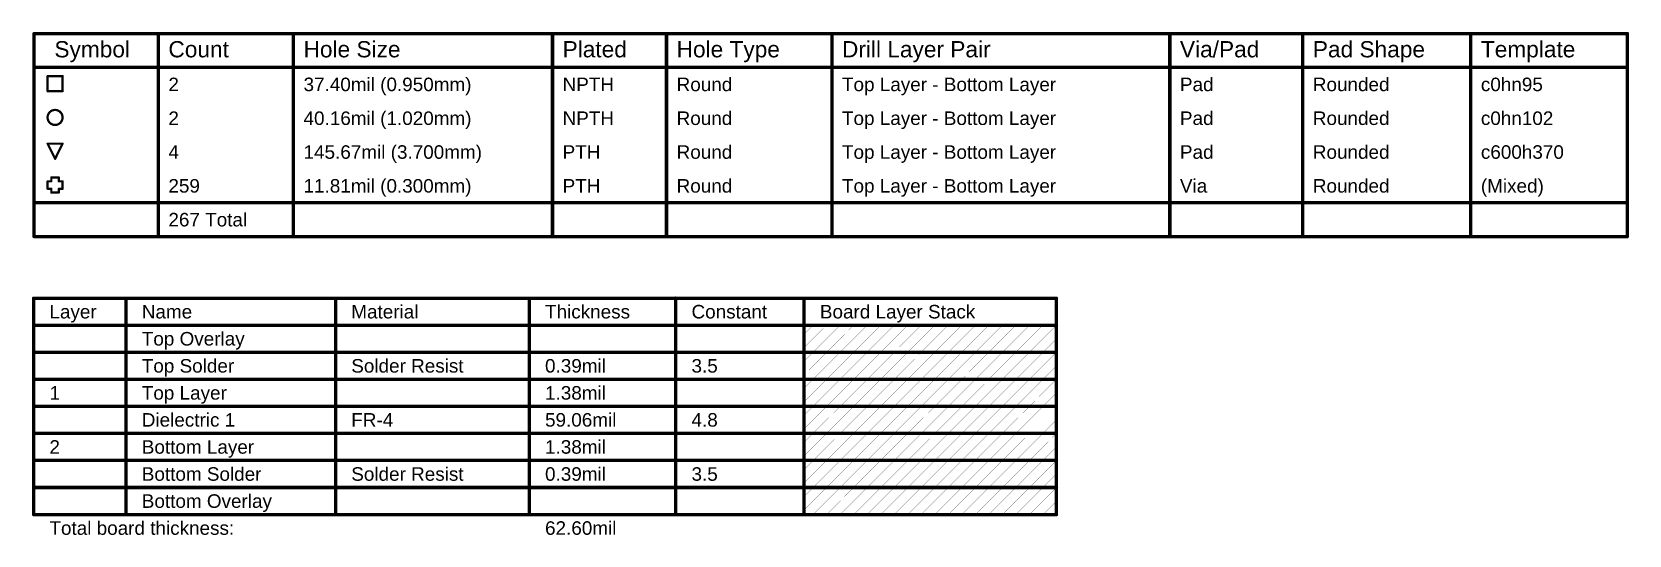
# Model space of a CAD drawing. Header units: inches. Extents: x -25 to 271, y -41 to 15.
# Drawn here: x 90.7 to 270.7, y -41.3 to 15.4 of the extents above; entities that cross this region are included whole.
import ezdxf

# ---------------------------------------------------------------- set-up
doc = ezdxf.new("R2010")
doc.units = ezdxf.units.IN
doc.layers.add('Drill Drawing', color=1, linetype='Continuous')
doc.layers.add('Fabrication', color=76, linetype='Continuous')
doc.styles.add('Arial', font='', dxfattribs={"height": 0.2})
doc.styles.get('Arial').set_extended_font_data('Arial')

msp = doc.modelspace()

# ---------------------------------------------------------------- linework, layer by layer
at = {"layer": 'Drill Drawing'}
for points, const_width in [([(90.97, 15.2), (270.55, 15.2)], 0.381), ([(90.97, -7.66), (90.97, 15.2)], 0.381), ([(104.96, -7.66), (104.96, 15.2)], 0.381), ([(120.2, -7.66), (120.2, 15.2)], 0.381), ([(149.4, -7.66), (149.4, 15.2)], 0.381), ([(162.25, -7.66), (162.25, 15.2)], 0.381), ([(180.89, -7.66), (180.89, 15.2)], 0.381), ([(218.98, -7.66), (218.98, 15.2)], 0.381), ([(233.96, -7.66), (233.96, 15.2)], 0.381), ([(252.9, -7.66), (252.9, 15.2)], 0.381), ([(270.55, -7.66), (270.55, 15.2)], 0.381), ([(90.97, 11.39), (270.55, 11.39)], 0.381), ([(92.49, 10.42), (94.18, 10.42)], 0.254), ([(92.49, 8.72), (92.49, 10.42)], 0.254), ([(94.18, 8.72), (94.18, 10.42)], 0.254), ([(92.49, 8.72), (94.18, 8.72)], 0.254), ([(92.49, 2.8), (94.18, 2.8)], 0.254), ([(92.49, 2.8), (93.34, 1.1)], 0.254), ([(93.34, 1.1), (94.18, 2.8)], 0.254), ([(92.49, -2.28), (92.49, -1.44)], 0.254), ([(92.49, -1.44), (92.91, -1.44)], 0.254), ([(92.91, -1.44), (92.91, -1.01)], 0.254), ([(92.91, -1.01), (93.76, -1.01)], 0.254), ([(93.76, -1.44), (93.76, -1.01)], 0.254), ([(93.76, -1.44), (94.18, -1.44)], 0.254), ([(94.18, -2.28), (94.18, -1.44)], 0.254), ([(92.49, -2.28), (92.91, -2.28)], 0.254), ([(92.91, -2.71), (92.91, -2.28)], 0.254), ([(92.91, -2.71), (93.76, -2.71)], 0.254), ([(93.76, -2.28), (94.18, -2.28)], 0.254), ([(93.76, -2.71), (93.76, -2.28)], 0.254), ([(90.97, -3.85), (270.55, -3.85)], 0.381), ([(90.97, -7.66), (270.55, -7.66)], 0.381)]:
    msp.add_lwpolyline(points, dxfattribs=dict(at, const_width=const_width))
for points, const_width in [([(90.87, 15.2, 1), (91.07, 15.2, 1)], 0.191), ([(90.87, 15.2, 1), (91.07, 15.2, 1)], 0.191), ([(104.87, 15.2, 1), (105.06, 15.2, 1)], 0.191), ([(120.1, 15.2, 1), (120.29, 15.2, 1)], 0.191), ([(149.3, 15.2, 1), (149.5, 15.2, 1)], 0.191), ([(162.15, 15.2, 1), (162.34, 15.2, 1)], 0.191), ([(180.79, 15.2, 1), (180.98, 15.2, 1)], 0.191), ([(218.88, 15.2, 1), (219.07, 15.2, 1)], 0.191), ([(233.86, 15.2, 1), (234.05, 15.2, 1)], 0.191), ([(252.81, 15.2, 1), (253, 15.2, 1)], 0.191), ([(270.46, 15.2, 1), (270.65, 15.2, 1)], 0.191), ([(270.46, 15.2, 1), (270.65, 15.2, 1)], 0.191), ([(90.87, 11.39, 1), (91.07, 11.39, 1)], 0.191), ([(270.46, 11.39, 1), (270.65, 11.39, 1)], 0.191), ([(92.43, 10.42, 1), (92.55, 10.42, 1)], 0.127), ([(92.43, 10.42, 1), (92.55, 10.42, 1)], 0.127), ([(94.12, 10.42, 1), (94.25, 10.42, 1)], 0.127), ([(94.12, 10.42, 1), (94.25, 10.42, 1)], 0.127), ([(92.43, 8.72, 1), (92.55, 8.72, 1)], 0.127), ([(92.43, 8.72, 1), (92.55, 8.72, 1)], 0.127), ([(94.12, 8.72, 1), (94.25, 8.72, 1)], 0.127), ([(94.12, 8.72, 1), (94.25, 8.72, 1)], 0.127), ([(94.18, 5.76, 1), (92.49, 5.76, 1)], 0.254), ([(92.43, 5.76, 1), (92.55, 5.76, 1)], 0.127), ([(94.12, 5.76, 1), (94.25, 5.76, 1)], 0.127), ([(92.43, 2.8, 1), (92.55, 2.8, 1)], 0.127), ([(92.43, 2.8, 1), (92.55, 2.8, 1)], 0.127), ([(94.12, 2.8, 1), (94.25, 2.8, 1)], 0.127), ([(94.12, 2.8, 1), (94.25, 2.8, 1)], 0.127), ([(93.27, 1.1, 1), (93.4, 1.1, 1)], 0.127), ([(93.27, 1.1, 1), (93.4, 1.1, 1)], 0.127), ([(92.43, -1.44, 1), (92.55, -1.44, 1)], 0.127), ([(92.43, -1.44, 1), (92.55, -1.44, 1)], 0.127), ([(92.85, -1.01, 1), (92.98, -1.01, 1)], 0.127), ([(92.85, -1.01, 1), (92.98, -1.01, 1)], 0.127), ([(92.85, -1.44, 1), (92.98, -1.44, 1)], 0.127), ([(92.85, -1.44, 1), (92.98, -1.44, 1)], 0.127), ([(93.7, -1.01, 1), (93.82, -1.01, 1)], 0.127), ([(93.7, -1.01, 1), (93.82, -1.01, 1)], 0.127), ([(93.7, -1.44, 1), (93.82, -1.44, 1)], 0.127), ([(93.7, -1.44, 1), (93.82, -1.44, 1)], 0.127), ([(94.12, -1.44, 1), (94.25, -1.44, 1)], 0.127), ([(94.12, -1.44, 1), (94.25, -1.44, 1)], 0.127), ([(92.43, -2.28, 1), (92.55, -2.28, 1)], 0.127), ([(92.43, -2.28, 1), (92.55, -2.28, 1)], 0.127), ([(92.85, -2.28, 1), (92.98, -2.28, 1)], 0.127), ([(92.85, -2.28, 1), (92.98, -2.28, 1)], 0.127), ([(92.85, -2.71, 1), (92.98, -2.71, 1)], 0.127), ([(92.85, -2.71, 1), (92.98, -2.71, 1)], 0.127), ([(93.7, -2.28, 1), (93.82, -2.28, 1)], 0.127), ([(93.7, -2.28, 1), (93.82, -2.28, 1)], 0.127), ([(93.7, -2.71, 1), (93.82, -2.71, 1)], 0.127), ([(93.7, -2.71, 1), (93.82, -2.71, 1)], 0.127), ([(94.12, -2.28, 1), (94.25, -2.28, 1)], 0.127), ([(94.12, -2.28, 1), (94.25, -2.28, 1)], 0.127), ([(90.87, -3.85, 1), (91.07, -3.85, 1)], 0.191), ([(270.46, -3.85, 1), (270.65, -3.85, 1)], 0.191), ([(90.87, -7.66, 1), (91.07, -7.66, 1)], 0.191), ([(90.87, -7.66, 1), (91.07, -7.66, 1)], 0.191), ([(104.87, -7.66, 1), (105.06, -7.66, 1)], 0.191), ([(120.1, -7.66, 1), (120.29, -7.66, 1)], 0.191), ([(149.3, -7.66, 1), (149.5, -7.66, 1)], 0.191), ([(162.15, -7.66, 1), (162.34, -7.66, 1)], 0.191), ([(180.79, -7.66, 1), (180.98, -7.66, 1)], 0.191), ([(218.88, -7.66, 1), (219.07, -7.66, 1)], 0.191), ([(233.86, -7.66, 1), (234.05, -7.66, 1)], 0.191), ([(252.81, -7.66, 1), (253, -7.66, 1)], 0.191), ([(270.46, -7.66, 1), (270.65, -7.66, 1)], 0.191), ([(270.46, -7.66, 1), (270.65, -7.66, 1)], 0.191)]:
    msp.add_lwpolyline(points, format="xyb", close=True, dxfattribs=dict(at, const_width=const_width))
at = {"layer": 'Fabrication'}
for points, const_width in [([(90.92, -14.61), (206.2, -14.61)], 0.381), ([(90.92, -38.99), (90.92, -14.61)], 0.381), ([(101.33, -38.99), (101.33, -14.61)], 0.381), ([(124.95, -38.99), (124.95, -14.61)], 0.381), ([(146.78, -38.99), (146.78, -14.61)], 0.381), ([(163.29, -38.99), (163.29, -14.61)], 0.381), ([(177.76, -38.99), (177.76, -14.61)], 0.381), ([(206.2, -38.99), (206.2, -14.61)], 0.381), ([(90.92, -17.65), (206.2, -17.65)], 0.381), ([(177.76, -20.18), (180.3, -17.65)], 0.0254), ([(177.76, -18.66), (178.77, -17.65)], 0.0254), ([(178.77, -20.7), (181.82, -17.65)], 0.0254), ([(180.3, -20.7), (183.34, -17.65)], 0.0254), ([(181.82, -20.7), (184.87, -17.65)], 0.0254), ([(183.34, -20.7), (186.39, -17.65)], 0.0254), ([(184.87, -20.7), (187.92, -17.65)], 0.0254), ([(186.39, -20.7), (189.44, -17.65)], 0.0254), ([(187.92, -20.7), (190.96, -17.65)], 0.0254), ([(189.44, -20.7), (192.49, -17.65)], 0.0254), ([(190.96, -20.7), (194.01, -17.65)], 0.0254), ([(192.49, -20.7), (195.54, -17.65)], 0.0254), ([(194.01, -20.7), (197.06, -17.65)], 0.0254), ([(195.54, -20.7), (198.58, -17.65)], 0.0254), ([(197.06, -20.7), (200.11, -17.65)], 0.0254), ([(198.58, -20.7), (201.63, -17.65)], 0.0254), ([(200.11, -20.7), (203.16, -17.65)], 0.0254), ([(201.63, -20.7), (204.68, -17.65)], 0.0254), ([(203.16, -20.7), (206.2, -17.65)], 0.0254), ([(204.68, -20.7), (206.2, -19.18)], 0.0254), ([(90.92, -20.7), (101.33, -20.7)], 0.381), ([(101.33, -20.7), (124.95, -20.7)], 0.381), ([(124.95, -20.7), (146.78, -20.7)], 0.381), ([(146.78, -20.7), (163.29, -20.7)], 0.381), ([(163.29, -20.7), (177.76, -20.7)], 0.381), ([(177.76, -20.7), (206.2, -20.7)], 0.381), ([(177.76, -23.23), (180.3, -20.7)], 0.0254), ([(177.76, -21.71), (178.77, -20.7)], 0.0254), ([(178.77, -23.75), (181.82, -20.7)], 0.0254), ([(180.3, -23.75), (183.34, -20.7)], 0.0254), ([(181.82, -23.75), (184.87, -20.7)], 0.0254), ([(183.34, -23.75), (186.39, -20.7)], 0.0254), ([(184.87, -23.75), (187.92, -20.7)], 0.0254), ([(186.39, -23.75), (189.44, -20.7)], 0.0254), ([(187.92, -23.75), (190.96, -20.7)], 0.0254), ([(189.44, -23.75), (192.49, -20.7)], 0.0254), ([(190.96, -23.75), (194.01, -20.7)], 0.0254), ([(192.49, -23.75), (195.54, -20.7)], 0.0254), ([(194.01, -23.75), (197.06, -20.7)], 0.0254), ([(195.54, -23.75), (198.58, -20.7)], 0.0254), ([(197.06, -23.75), (200.11, -20.7)], 0.0254), ([(198.58, -23.75), (201.63, -20.7)], 0.0254), ([(200.11, -23.75), (203.16, -20.7)], 0.0254), ([(201.63, -23.75), (204.68, -20.7)], 0.0254), ([(203.16, -23.75), (206.2, -20.7)], 0.0254), ([(204.68, -23.75), (206.2, -22.23)], 0.0254), ([(90.92, -23.75), (101.33, -23.75)], 0.381), ([(101.33, -23.75), (124.95, -23.75)], 0.381), ([(124.95, -23.75), (146.78, -23.75)], 0.381), ([(146.78, -23.75), (163.29, -23.75)], 0.381), ([(163.29, -23.75), (177.76, -23.75)], 0.381), ([(177.76, -23.75), (206.2, -23.75)], 0.381), ([(177.76, -26.28), (180.3, -23.75)], 0.0254), ([(177.76, -24.76), (178.77, -23.75)], 0.0254), ([(178.77, -26.8), (181.82, -23.75)], 0.0254), ([(180.3, -26.8), (183.34, -23.75)], 0.0254), ([(181.82, -26.8), (184.87, -23.75)], 0.0254), ([(183.34, -26.8), (186.39, -23.75)], 0.0254), ([(184.87, -26.8), (187.92, -23.75)], 0.0254), ([(186.39, -26.8), (189.44, -23.75)], 0.0254), ([(187.92, -26.8), (190.96, -23.75)], 0.0254), ([(189.44, -26.8), (192.49, -23.75)], 0.0254), ([(190.96, -26.8), (194.01, -23.75)], 0.0254), ([(192.49, -26.8), (195.54, -23.75)], 0.0254), ([(194.01, -26.8), (197.06, -23.75)], 0.0254), ([(195.54, -26.8), (198.58, -23.75)], 0.0254), ([(197.06, -26.8), (200.11, -23.75)], 0.0254), ([(198.58, -26.8), (201.63, -23.75)], 0.0254), ([(200.11, -26.8), (203.16, -23.75)], 0.0254), ([(201.63, -26.8), (204.68, -23.75)], 0.0254), ([(203.16, -26.8), (206.2, -23.75)], 0.0254), ([(90.92, -26.8), (101.33, -26.8)], 0.381), ([(101.33, -26.8), (124.95, -26.8)], 0.381), ([(124.95, -26.8), (146.78, -26.8)], 0.381), ([(146.78, -26.8), (163.29, -26.8)], 0.381), ([(163.29, -26.8), (177.76, -26.8)], 0.381), ([(177.76, -26.8), (206.2, -26.8)], 0.381), ([(177.76, -29.33), (180.3, -26.8)], 0.0254), ([(177.76, -27.8), (178.77, -26.8)], 0.0254), ([(178.77, -29.84), (181.82, -26.8)], 0.0254), ([(180.3, -29.84), (183.34, -26.8)], 0.0254), ([(181.82, -29.84), (184.87, -26.8)], 0.0254), ([(183.34, -29.84), (186.39, -26.8)], 0.0254), ([(184.87, -29.84), (187.92, -26.8)], 0.0254), ([(186.39, -29.84), (189.44, -26.8)], 0.0254), ([(187.92, -29.84), (190.96, -26.8)], 0.0254), ([(189.44, -29.84), (192.49, -26.8)], 0.0254), ([(190.96, -29.84), (194.01, -26.8)], 0.0254), ([(192.49, -29.84), (195.54, -26.8)], 0.0254), ([(194.01, -29.84), (197.06, -26.8)], 0.0254), ([(195.54, -29.84), (198.58, -26.8)], 0.0254), ([(197.06, -29.84), (200.11, -26.8)], 0.0254), ([(198.58, -29.84), (201.63, -26.8)], 0.0254), ([(200.11, -29.84), (203.16, -26.8)], 0.0254), ([(201.63, -29.84), (204.68, -26.8)], 0.0254), ([(203.16, -29.84), (206.2, -26.8)], 0.0254), ([(204.68, -26.8), (206.2, -25.27)], 0.0254), ([(204.68, -29.84), (206.2, -28.32)], 0.0254), ([(90.92, -29.84), (101.33, -29.84)], 0.381), ([(101.33, -29.84), (124.95, -29.84)], 0.381), ([(124.95, -29.84), (146.78, -29.84)], 0.381), ([(146.78, -29.84), (163.29, -29.84)], 0.381), ([(163.29, -29.84), (177.76, -29.84)], 0.381), ([(177.76, -29.84), (206.2, -29.84)], 0.381), ([(177.76, -32.38), (180.3, -29.84)], 0.0254), ([(177.76, -30.85), (178.77, -29.84)], 0.0254), ([(178.77, -32.89), (181.82, -29.84)], 0.0254), ([(180.3, -32.89), (183.34, -29.84)], 0.0254), ([(181.82, -32.89), (184.87, -29.84)], 0.0254), ([(183.34, -32.89), (186.39, -29.84)], 0.0254), ([(184.87, -32.89), (187.92, -29.84)], 0.0254), ([(186.39, -32.89), (189.44, -29.84)], 0.0254), ([(187.92, -32.89), (190.96, -29.84)], 0.0254), ([(189.44, -32.89), (192.49, -29.84)], 0.0254), ([(190.96, -32.89), (194.01, -29.84)], 0.0254), ([(192.49, -32.89), (195.54, -29.84)], 0.0254), ([(194.01, -32.89), (197.06, -29.84)], 0.0254), ([(195.54, -32.89), (198.58, -29.84)], 0.0254), ([(197.06, -32.89), (200.11, -29.84)], 0.0254), ([(198.58, -32.89), (201.63, -29.84)], 0.0254), ([(200.11, -32.89), (203.16, -29.84)], 0.0254), ([(201.63, -32.89), (204.68, -29.84)], 0.0254), ([(203.16, -32.89), (206.2, -29.84)], 0.0254), ([(204.68, -32.89), (206.2, -31.37)], 0.0254), ([(90.92, -32.89), (101.33, -32.89)], 0.381), ([(101.33, -32.89), (124.95, -32.89)], 0.381), ([(124.95, -32.89), (146.78, -32.89)], 0.381), ([(146.78, -32.89), (163.29, -32.89)], 0.381), ([(163.29, -32.89), (177.76, -32.89)], 0.381), ([(177.76, -32.89), (206.2, -32.89)], 0.381), ([(177.76, -35.42), (180.3, -32.89)], 0.0254), ([(177.76, -33.9), (178.77, -32.89)], 0.0254), ([(178.77, -35.94), (181.82, -32.89)], 0.0254), ([(180.3, -35.94), (183.34, -32.89)], 0.0254), ([(181.82, -35.94), (184.87, -32.89)], 0.0254), ([(183.34, -35.94), (186.39, -32.89)], 0.0254), ([(184.87, -35.94), (187.92, -32.89)], 0.0254), ([(186.39, -35.94), (189.44, -32.89)], 0.0254), ([(187.92, -35.94), (190.96, -32.89)], 0.0254), ([(189.44, -35.94), (192.49, -32.89)], 0.0254), ([(190.96, -35.94), (194.01, -32.89)], 0.0254), ([(192.49, -35.94), (195.54, -32.89)], 0.0254), ([(194.01, -35.94), (197.06, -32.89)], 0.0254), ([(195.54, -35.94), (198.58, -32.89)], 0.0254), ([(197.06, -35.94), (200.11, -32.89)], 0.0254), ([(198.58, -35.94), (201.63, -32.89)], 0.0254), ([(200.11, -35.94), (203.16, -32.89)], 0.0254), ([(201.63, -35.94), (204.68, -32.89)], 0.0254), ([(203.16, -35.94), (206.2, -32.89)], 0.0254), ([(90.92, -35.94), (101.33, -35.94)], 0.381), ([(101.33, -35.94), (124.95, -35.94)], 0.381), ([(124.95, -35.94), (146.78, -35.94)], 0.381), ([(146.78, -35.94), (163.29, -35.94)], 0.381), ([(163.29, -35.94), (177.76, -35.94)], 0.381), ([(177.76, -35.94), (206.2, -35.94)], 0.381), ([(177.76, -38.47), (180.3, -35.94)], 0.0254), ([(177.76, -36.95), (178.77, -35.94)], 0.0254), ([(178.77, -38.99), (181.82, -35.94)], 0.0254), ([(180.3, -38.99), (183.34, -35.94)], 0.0254), ([(181.82, -38.99), (184.87, -35.94)], 0.0254), ([(183.34, -38.99), (186.39, -35.94)], 0.0254), ([(184.87, -38.99), (187.92, -35.94)], 0.0254), ([(186.39, -38.99), (189.44, -35.94)], 0.0254), ([(187.92, -38.99), (190.96, -35.94)], 0.0254), ([(189.44, -38.99), (192.49, -35.94)], 0.0254), ([(190.96, -38.99), (194.01, -35.94)], 0.0254), ([(192.49, -38.99), (195.54, -35.94)], 0.0254), ([(194.01, -38.99), (197.06, -35.94)], 0.0254), ([(195.54, -38.99), (198.58, -35.94)], 0.0254), ([(197.06, -38.99), (200.11, -35.94)], 0.0254), ([(198.58, -38.99), (201.63, -35.94)], 0.0254), ([(200.11, -38.99), (203.16, -35.94)], 0.0254), ([(201.63, -38.99), (204.68, -35.94)], 0.0254), ([(203.16, -38.99), (206.2, -35.94)], 0.0254), ([(204.68, -35.94), (206.2, -34.42)], 0.0254), ([(204.68, -38.99), (206.2, -37.47)], 0.0254), ([(90.92, -38.99), (101.33, -38.99)], 0.381), ([(101.33, -38.99), (124.95, -38.99)], 0.381), ([(124.95, -38.99), (146.78, -38.99)], 0.381), ([(146.78, -38.99), (163.29, -38.99)], 0.381), ([(163.29, -38.99), (177.76, -38.99)], 0.381), ([(177.76, -38.99), (206.2, -38.99)], 0.381)]:
    msp.add_lwpolyline(points, dxfattribs=dict(at, const_width=const_width))
for points, const_width in [([(90.82, -14.61, 1), (91.01, -14.61, 1)], 0.191), ([(90.82, -14.61, 1), (91.01, -14.61, 1)], 0.191), ([(101.24, -14.61, 1), (101.43, -14.61, 1)], 0.191), ([(124.85, -14.61, 1), (125.04, -14.61, 1)], 0.191), ([(146.69, -14.61, 1), (146.88, -14.61, 1)], 0.191), ([(163.19, -14.61, 1), (163.39, -14.61, 1)], 0.191), ([(177.67, -14.61, 1), (177.86, -14.61, 1)], 0.191), ([(206.11, -14.61, 1), (206.3, -14.61, 1)], 0.191), ([(206.11, -14.61, 1), (206.3, -14.61, 1)], 0.191), ([(90.82, -17.65, 1), (91.01, -17.65, 1)], 0.191), ([(178.77, -17.65, 1), (178.78, -17.65, 1)], 0.0127), ([(180.29, -17.65, 1), (180.3, -17.65, 1)], 0.0127), ([(181.81, -17.65, 1), (181.83, -17.65, 1)], 0.0127), ([(183.34, -17.65, 1), (183.35, -17.65, 1)], 0.0127), ([(184.86, -17.65, 1), (184.87, -17.65, 1)], 0.0127), ([(186.39, -17.65, 1), (186.4, -17.65, 1)], 0.0127), ([(187.91, -17.65, 1), (187.92, -17.65, 1)], 0.0127), ([(189.43, -17.65, 1), (189.45, -17.65, 1)], 0.0127), ([(190.96, -17.65, 1), (190.97, -17.65, 1)], 0.0127), ([(192.48, -17.65, 1), (192.49, -17.65, 1)], 0.0127), ([(194.01, -17.65, 1), (194.02, -17.65, 1)], 0.0127), ([(195.53, -17.65, 1), (195.54, -17.65, 1)], 0.0127), ([(197.05, -17.65, 1), (197.07, -17.65, 1)], 0.0127), ([(198.58, -17.65, 1), (198.59, -17.65, 1)], 0.0127), ([(200.1, -17.65, 1), (200.11, -17.65, 1)], 0.0127), ([(201.63, -17.65, 1), (201.64, -17.65, 1)], 0.0127), ([(203.15, -17.65, 1), (203.16, -17.65, 1)], 0.0127), ([(204.67, -17.65, 1), (204.69, -17.65, 1)], 0.0127), ([(206.11, -17.65, 1), (206.3, -17.65, 1)], 0.191), ([(206.2, -17.65, 1), (206.21, -17.65, 1)], 0.0127), ([(177.76, -18.66, 1), (177.77, -18.66, 1)], 0.0127), ([(206.2, -19.18, 1), (206.21, -19.18, 1)], 0.0127), ([(90.82, -20.7, 1), (91.01, -20.7, 1)], 0.191), ([(101.24, -20.7, 1), (101.43, -20.7, 1)], 0.191), ([(101.24, -20.7, 1), (101.43, -20.7, 1)], 0.191), ([(124.85, -20.7, 1), (125.04, -20.7, 1)], 0.191), ([(124.85, -20.7, 1), (125.04, -20.7, 1)], 0.191), ([(146.69, -20.7, 1), (146.88, -20.7, 1)], 0.191), ([(146.69, -20.7, 1), (146.88, -20.7, 1)], 0.191), ([(163.19, -20.7, 1), (163.39, -20.7, 1)], 0.191), ([(163.19, -20.7, 1), (163.39, -20.7, 1)], 0.191), ([(177.67, -20.7, 1), (177.86, -20.7, 1)], 0.191), ([(177.67, -20.7, 1), (177.86, -20.7, 1)], 0.191), ([(177.76, -20.18, 1), (177.77, -20.18, 1)], 0.0127), ([(178.77, -20.7, 1), (178.78, -20.7, 1)], 0.0127), ([(178.77, -20.7, 1), (178.78, -20.7, 1)], 0.0127), ([(180.29, -20.7, 1), (180.3, -20.7, 1)], 0.0127), ([(180.29, -20.7, 1), (180.3, -20.7, 1)], 0.0127), ([(181.81, -20.7, 1), (181.83, -20.7, 1)], 0.0127), ([(181.81, -20.7, 1), (181.83, -20.7, 1)], 0.0127), ([(183.34, -20.7, 1), (183.35, -20.7, 1)], 0.0127), ([(183.34, -20.7, 1), (183.35, -20.7, 1)], 0.0127), ([(184.86, -20.7, 1), (184.87, -20.7, 1)], 0.0127), ([(184.86, -20.7, 1), (184.87, -20.7, 1)], 0.0127), ([(186.39, -20.7, 1), (186.4, -20.7, 1)], 0.0127), ([(186.39, -20.7, 1), (186.4, -20.7, 1)], 0.0127), ([(187.91, -20.7, 1), (187.92, -20.7, 1)], 0.0127), ([(187.91, -20.7, 1), (187.92, -20.7, 1)], 0.0127), ([(189.43, -20.7, 1), (189.45, -20.7, 1)], 0.0127), ([(189.43, -20.7, 1), (189.45, -20.7, 1)], 0.0127), ([(190.96, -20.7, 1), (190.97, -20.7, 1)], 0.0127), ([(190.96, -20.7, 1), (190.97, -20.7, 1)], 0.0127), ([(192.48, -20.7, 1), (192.49, -20.7, 1)], 0.0127), ([(192.48, -20.7, 1), (192.49, -20.7, 1)], 0.0127), ([(194.01, -20.7, 1), (194.02, -20.7, 1)], 0.0127), ([(194.01, -20.7, 1), (194.02, -20.7, 1)], 0.0127), ([(195.53, -20.7, 1), (195.54, -20.7, 1)], 0.0127), ([(195.53, -20.7, 1), (195.54, -20.7, 1)], 0.0127), ([(197.05, -20.7, 1), (197.07, -20.7, 1)], 0.0127), ([(197.05, -20.7, 1), (197.07, -20.7, 1)], 0.0127), ([(198.58, -20.7, 1), (198.59, -20.7, 1)], 0.0127), ([(198.58, -20.7, 1), (198.59, -20.7, 1)], 0.0127), ([(200.1, -20.7, 1), (200.11, -20.7, 1)], 0.0127), ([(200.1, -20.7, 1), (200.11, -20.7, 1)], 0.0127), ([(201.63, -20.7, 1), (201.64, -20.7, 1)], 0.0127), ([(201.63, -20.7, 1), (201.64, -20.7, 1)], 0.0127), ([(203.15, -20.7, 1), (203.16, -20.7, 1)], 0.0127), ([(203.15, -20.7, 1), (203.16, -20.7, 1)], 0.0127), ([(204.67, -20.7, 1), (204.69, -20.7, 1)], 0.0127), ([(204.67, -20.7, 1), (204.69, -20.7, 1)], 0.0127), ([(206.11, -20.7, 1), (206.3, -20.7, 1)], 0.191), ([(206.2, -20.7, 1), (206.21, -20.7, 1)], 0.0127), ([(177.76, -21.71, 1), (177.77, -21.71, 1)], 0.0127), ([(177.76, -23.23, 1), (177.77, -23.23, 1)], 0.0127), ([(206.2, -22.23, 1), (206.21, -22.23, 1)], 0.0127), ([(90.82, -23.75, 1), (91.01, -23.75, 1)], 0.191), ([(101.24, -23.75, 1), (101.43, -23.75, 1)], 0.191), ([(101.24, -23.75, 1), (101.43, -23.75, 1)], 0.191), ([(124.85, -23.75, 1), (125.04, -23.75, 1)], 0.191), ([(124.85, -23.75, 1), (125.04, -23.75, 1)], 0.191), ([(146.69, -23.75, 1), (146.88, -23.75, 1)], 0.191), ([(146.69, -23.75, 1), (146.88, -23.75, 1)], 0.191), ([(163.19, -23.75, 1), (163.39, -23.75, 1)], 0.191), ([(163.19, -23.75, 1), (163.39, -23.75, 1)], 0.191), ([(177.67, -23.75, 1), (177.86, -23.75, 1)], 0.191), ([(177.67, -23.75, 1), (177.86, -23.75, 1)], 0.191), ([(177.76, -24.76, 1), (177.77, -24.76, 1)], 0.0127), ([(178.77, -23.75, 1), (178.78, -23.75, 1)], 0.0127), ([(178.77, -23.75, 1), (178.78, -23.75, 1)], 0.0127), ([(180.29, -23.75, 1), (180.3, -23.75, 1)], 0.0127), ([(180.29, -23.75, 1), (180.3, -23.75, 1)], 0.0127), ([(181.81, -23.75, 1), (181.83, -23.75, 1)], 0.0127), ([(181.81, -23.75, 1), (181.83, -23.75, 1)], 0.0127), ([(183.34, -23.75, 1), (183.35, -23.75, 1)], 0.0127), ([(183.34, -23.75, 1), (183.35, -23.75, 1)], 0.0127), ([(184.86, -23.75, 1), (184.87, -23.75, 1)], 0.0127), ([(184.86, -23.75, 1), (184.87, -23.75, 1)], 0.0127), ([(186.39, -23.75, 1), (186.4, -23.75, 1)], 0.0127), ([(186.39, -23.75, 1), (186.4, -23.75, 1)], 0.0127), ([(187.91, -23.75, 1), (187.92, -23.75, 1)], 0.0127), ([(187.91, -23.75, 1), (187.92, -23.75, 1)], 0.0127), ([(189.43, -23.75, 1), (189.45, -23.75, 1)], 0.0127), ([(189.43, -23.75, 1), (189.45, -23.75, 1)], 0.0127), ([(190.96, -23.75, 1), (190.97, -23.75, 1)], 0.0127), ([(190.96, -23.75, 1), (190.97, -23.75, 1)], 0.0127), ([(192.48, -23.75, 1), (192.49, -23.75, 1)], 0.0127), ([(192.48, -23.75, 1), (192.49, -23.75, 1)], 0.0127), ([(194.01, -23.75, 1), (194.02, -23.75, 1)], 0.0127), ([(194.01, -23.75, 1), (194.02, -23.75, 1)], 0.0127), ([(195.53, -23.75, 1), (195.54, -23.75, 1)], 0.0127), ([(195.53, -23.75, 1), (195.54, -23.75, 1)], 0.0127), ([(197.05, -23.75, 1), (197.07, -23.75, 1)], 0.0127), ([(197.05, -23.75, 1), (197.07, -23.75, 1)], 0.0127), ([(198.58, -23.75, 1), (198.59, -23.75, 1)], 0.0127), ([(198.58, -23.75, 1), (198.59, -23.75, 1)], 0.0127), ([(200.1, -23.75, 1), (200.11, -23.75, 1)], 0.0127), ([(200.1, -23.75, 1), (200.11, -23.75, 1)], 0.0127), ([(201.63, -23.75, 1), (201.64, -23.75, 1)], 0.0127), ([(201.63, -23.75, 1), (201.64, -23.75, 1)], 0.0127), ([(203.15, -23.75, 1), (203.16, -23.75, 1)], 0.0127), ([(203.15, -23.75, 1), (203.16, -23.75, 1)], 0.0127), ([(204.67, -23.75, 1), (204.69, -23.75, 1)], 0.0127), ([(204.67, -23.75, 1), (204.69, -23.75, 1)], 0.0127), ([(206.11, -23.75, 1), (206.3, -23.75, 1)], 0.191), ([(206.2, -23.75, 1), (206.21, -23.75, 1)], 0.0127), ([(90.82, -26.8, 1), (91.01, -26.8, 1)], 0.191), ([(101.24, -26.8, 1), (101.43, -26.8, 1)], 0.191), ([(101.24, -26.8, 1), (101.43, -26.8, 1)], 0.191), ([(124.85, -26.8, 1), (125.04, -26.8, 1)], 0.191), ([(124.85, -26.8, 1), (125.04, -26.8, 1)], 0.191), ([(146.69, -26.8, 1), (146.88, -26.8, 1)], 0.191), ([(146.69, -26.8, 1), (146.88, -26.8, 1)], 0.191), ([(163.19, -26.8, 1), (163.39, -26.8, 1)], 0.191), ([(163.19, -26.8, 1), (163.39, -26.8, 1)], 0.191), ([(177.67, -26.8, 1), (177.86, -26.8, 1)], 0.191), ([(177.67, -26.8, 1), (177.86, -26.8, 1)], 0.191), ([(177.76, -26.28, 1), (177.77, -26.28, 1)], 0.0127), ([(178.77, -26.8, 1), (178.78, -26.8, 1)], 0.0127), ([(178.77, -26.8, 1), (178.78, -26.8, 1)], 0.0127), ([(180.29, -26.8, 1), (180.3, -26.8, 1)], 0.0127), ([(180.29, -26.8, 1), (180.3, -26.8, 1)], 0.0127), ([(181.81, -26.8, 1), (181.83, -26.8, 1)], 0.0127), ([(181.81, -26.8, 1), (181.83, -26.8, 1)], 0.0127), ([(183.34, -26.8, 1), (183.35, -26.8, 1)], 0.0127), ([(183.34, -26.8, 1), (183.35, -26.8, 1)], 0.0127), ([(184.86, -26.8, 1), (184.87, -26.8, 1)], 0.0127), ([(184.86, -26.8, 1), (184.87, -26.8, 1)], 0.0127), ([(186.39, -26.8, 1), (186.4, -26.8, 1)], 0.0127), ([(186.39, -26.8, 1), (186.4, -26.8, 1)], 0.0127), ([(187.91, -26.8, 1), (187.92, -26.8, 1)], 0.0127), ([(187.91, -26.8, 1), (187.92, -26.8, 1)], 0.0127), ([(189.43, -26.8, 1), (189.45, -26.8, 1)], 0.0127), ([(189.43, -26.8, 1), (189.45, -26.8, 1)], 0.0127), ([(190.96, -26.8, 1), (190.97, -26.8, 1)], 0.0127), ([(190.96, -26.8, 1), (190.97, -26.8, 1)], 0.0127), ([(192.48, -26.8, 1), (192.49, -26.8, 1)], 0.0127), ([(192.48, -26.8, 1), (192.49, -26.8, 1)], 0.0127), ([(194.01, -26.8, 1), (194.02, -26.8, 1)], 0.0127), ([(194.01, -26.8, 1), (194.02, -26.8, 1)], 0.0127), ([(195.53, -26.8, 1), (195.54, -26.8, 1)], 0.0127), ([(195.53, -26.8, 1), (195.54, -26.8, 1)], 0.0127), ([(197.05, -26.8, 1), (197.07, -26.8, 1)], 0.0127), ([(197.05, -26.8, 1), (197.07, -26.8, 1)], 0.0127), ([(198.58, -26.8, 1), (198.59, -26.8, 1)], 0.0127), ([(198.58, -26.8, 1), (198.59, -26.8, 1)], 0.0127), ([(200.1, -26.8, 1), (200.11, -26.8, 1)], 0.0127), ([(200.1, -26.8, 1), (200.11, -26.8, 1)], 0.0127), ([(201.63, -26.8, 1), (201.64, -26.8, 1)], 0.0127), ([(201.63, -26.8, 1), (201.64, -26.8, 1)], 0.0127), ([(203.15, -26.8, 1), (203.16, -26.8, 1)], 0.0127), ([(203.15, -26.8, 1), (203.16, -26.8, 1)], 0.0127), ([(204.67, -26.8, 1), (204.69, -26.8, 1)], 0.0127), ([(204.67, -26.8, 1), (204.69, -26.8, 1)], 0.0127), ([(206.11, -26.8, 1), (206.3, -26.8, 1)], 0.191), ([(206.2, -25.27, 1), (206.21, -25.27, 1)], 0.0127), ([(206.2, -26.8, 1), (206.21, -26.8, 1)], 0.0127), ([(177.76, -27.8, 1), (177.77, -27.8, 1)], 0.0127), ([(206.2, -28.32, 1), (206.21, -28.32, 1)], 0.0127), ([(90.82, -29.84, 1), (91.01, -29.84, 1)], 0.191), ([(101.24, -29.84, 1), (101.43, -29.84, 1)], 0.191), ([(101.24, -29.84, 1), (101.43, -29.84, 1)], 0.191), ([(124.85, -29.84, 1), (125.04, -29.84, 1)], 0.191), ([(124.85, -29.84, 1), (125.04, -29.84, 1)], 0.191), ([(146.69, -29.84, 1), (146.88, -29.84, 1)], 0.191), ([(146.69, -29.84, 1), (146.88, -29.84, 1)], 0.191), ([(163.19, -29.84, 1), (163.39, -29.84, 1)], 0.191), ([(163.19, -29.84, 1), (163.39, -29.84, 1)], 0.191), ([(177.67, -29.84, 1), (177.86, -29.84, 1)], 0.191), ([(177.67, -29.84, 1), (177.86, -29.84, 1)], 0.191), ([(177.76, -29.33, 1), (177.77, -29.33, 1)], 0.0127), ([(178.77, -29.84, 1), (178.78, -29.84, 1)], 0.0127), ([(178.77, -29.84, 1), (178.78, -29.84, 1)], 0.0127), ([(180.29, -29.84, 1), (180.3, -29.84, 1)], 0.0127), ([(180.29, -29.84, 1), (180.3, -29.84, 1)], 0.0127), ([(181.81, -29.84, 1), (181.83, -29.84, 1)], 0.0127), ([(181.81, -29.84, 1), (181.83, -29.84, 1)], 0.0127), ([(183.34, -29.84, 1), (183.35, -29.84, 1)], 0.0127), ([(183.34, -29.84, 1), (183.35, -29.84, 1)], 0.0127), ([(184.86, -29.84, 1), (184.87, -29.84, 1)], 0.0127), ([(184.86, -29.84, 1), (184.87, -29.84, 1)], 0.0127), ([(186.39, -29.84, 1), (186.4, -29.84, 1)], 0.0127), ([(186.39, -29.84, 1), (186.4, -29.84, 1)], 0.0127), ([(187.91, -29.84, 1), (187.92, -29.84, 1)], 0.0127), ([(187.91, -29.84, 1), (187.92, -29.84, 1)], 0.0127), ([(189.43, -29.84, 1), (189.45, -29.84, 1)], 0.0127), ([(189.43, -29.84, 1), (189.45, -29.84, 1)], 0.0127), ([(190.96, -29.84, 1), (190.97, -29.84, 1)], 0.0127), ([(190.96, -29.84, 1), (190.97, -29.84, 1)], 0.0127), ([(192.48, -29.84, 1), (192.49, -29.84, 1)], 0.0127), ([(192.48, -29.84, 1), (192.49, -29.84, 1)], 0.0127), ([(194.01, -29.84, 1), (194.02, -29.84, 1)], 0.0127), ([(194.01, -29.84, 1), (194.02, -29.84, 1)], 0.0127), ([(195.53, -29.84, 1), (195.54, -29.84, 1)], 0.0127), ([(195.53, -29.84, 1), (195.54, -29.84, 1)], 0.0127), ([(197.05, -29.84, 1), (197.07, -29.84, 1)], 0.0127), ([(197.05, -29.84, 1), (197.07, -29.84, 1)], 0.0127), ([(198.58, -29.84, 1), (198.59, -29.84, 1)], 0.0127), ([(198.58, -29.84, 1), (198.59, -29.84, 1)], 0.0127), ([(200.1, -29.84, 1), (200.11, -29.84, 1)], 0.0127), ([(200.1, -29.84, 1), (200.11, -29.84, 1)], 0.0127), ([(201.63, -29.84, 1), (201.64, -29.84, 1)], 0.0127), ([(201.63, -29.84, 1), (201.64, -29.84, 1)], 0.0127), ([(203.15, -29.84, 1), (203.16, -29.84, 1)], 0.0127), ([(203.15, -29.84, 1), (203.16, -29.84, 1)], 0.0127), ([(204.67, -29.84, 1), (204.69, -29.84, 1)], 0.0127), ([(204.67, -29.84, 1), (204.69, -29.84, 1)], 0.0127), ([(206.11, -29.84, 1), (206.3, -29.84, 1)], 0.191), ([(206.2, -29.84, 1), (206.21, -29.84, 1)], 0.0127), ([(177.76, -30.85, 1), (177.77, -30.85, 1)], 0.0127), ([(177.76, -32.38, 1), (177.77, -32.38, 1)], 0.0127), ([(206.2, -31.37, 1), (206.21, -31.37, 1)], 0.0127), ([(90.82, -32.89, 1), (91.01, -32.89, 1)], 0.191), ([(101.24, -32.89, 1), (101.43, -32.89, 1)], 0.191), ([(101.24, -32.89, 1), (101.43, -32.89, 1)], 0.191), ([(124.85, -32.89, 1), (125.04, -32.89, 1)], 0.191), ([(124.85, -32.89, 1), (125.04, -32.89, 1)], 0.191), ([(146.69, -32.89, 1), (146.88, -32.89, 1)], 0.191), ([(146.69, -32.89, 1), (146.88, -32.89, 1)], 0.191), ([(163.19, -32.89, 1), (163.39, -32.89, 1)], 0.191), ([(163.19, -32.89, 1), (163.39, -32.89, 1)], 0.191), ([(177.67, -32.89, 1), (177.86, -32.89, 1)], 0.191), ([(177.67, -32.89, 1), (177.86, -32.89, 1)], 0.191), ([(177.76, -33.9, 1), (177.77, -33.9, 1)], 0.0127), ([(178.77, -32.89, 1), (178.78, -32.89, 1)], 0.0127), ([(178.77, -32.89, 1), (178.78, -32.89, 1)], 0.0127), ([(180.29, -32.89, 1), (180.3, -32.89, 1)], 0.0127), ([(180.29, -32.89, 1), (180.3, -32.89, 1)], 0.0127), ([(181.81, -32.89, 1), (181.83, -32.89, 1)], 0.0127), ([(181.81, -32.89, 1), (181.83, -32.89, 1)], 0.0127), ([(183.34, -32.89, 1), (183.35, -32.89, 1)], 0.0127), ([(183.34, -32.89, 1), (183.35, -32.89, 1)], 0.0127), ([(184.86, -32.89, 1), (184.87, -32.89, 1)], 0.0127), ([(184.86, -32.89, 1), (184.87, -32.89, 1)], 0.0127), ([(186.39, -32.89, 1), (186.4, -32.89, 1)], 0.0127), ([(186.39, -32.89, 1), (186.4, -32.89, 1)], 0.0127), ([(187.91, -32.89, 1), (187.92, -32.89, 1)], 0.0127), ([(187.91, -32.89, 1), (187.92, -32.89, 1)], 0.0127), ([(189.43, -32.89, 1), (189.45, -32.89, 1)], 0.0127), ([(189.43, -32.89, 1), (189.45, -32.89, 1)], 0.0127), ([(190.96, -32.89, 1), (190.97, -32.89, 1)], 0.0127), ([(190.96, -32.89, 1), (190.97, -32.89, 1)], 0.0127), ([(192.48, -32.89, 1), (192.49, -32.89, 1)], 0.0127), ([(192.48, -32.89, 1), (192.49, -32.89, 1)], 0.0127), ([(194.01, -32.89, 1), (194.02, -32.89, 1)], 0.0127), ([(194.01, -32.89, 1), (194.02, -32.89, 1)], 0.0127), ([(195.53, -32.89, 1), (195.54, -32.89, 1)], 0.0127), ([(195.53, -32.89, 1), (195.54, -32.89, 1)], 0.0127), ([(197.05, -32.89, 1), (197.07, -32.89, 1)], 0.0127), ([(197.05, -32.89, 1), (197.07, -32.89, 1)], 0.0127), ([(198.58, -32.89, 1), (198.59, -32.89, 1)], 0.0127), ([(198.58, -32.89, 1), (198.59, -32.89, 1)], 0.0127), ([(200.1, -32.89, 1), (200.11, -32.89, 1)], 0.0127), ([(200.1, -32.89, 1), (200.11, -32.89, 1)], 0.0127), ([(201.63, -32.89, 1), (201.64, -32.89, 1)], 0.0127), ([(201.63, -32.89, 1), (201.64, -32.89, 1)], 0.0127), ([(203.15, -32.89, 1), (203.16, -32.89, 1)], 0.0127), ([(203.15, -32.89, 1), (203.16, -32.89, 1)], 0.0127), ([(204.67, -32.89, 1), (204.69, -32.89, 1)], 0.0127), ([(204.67, -32.89, 1), (204.69, -32.89, 1)], 0.0127), ([(206.11, -32.89, 1), (206.3, -32.89, 1)], 0.191), ([(206.2, -32.89, 1), (206.21, -32.89, 1)], 0.0127), ([(90.82, -35.94, 1), (91.01, -35.94, 1)], 0.191), ([(101.24, -35.94, 1), (101.43, -35.94, 1)], 0.191), ([(101.24, -35.94, 1), (101.43, -35.94, 1)], 0.191), ([(124.85, -35.94, 1), (125.04, -35.94, 1)], 0.191), ([(124.85, -35.94, 1), (125.04, -35.94, 1)], 0.191), ([(146.69, -35.94, 1), (146.88, -35.94, 1)], 0.191), ([(146.69, -35.94, 1), (146.88, -35.94, 1)], 0.191), ([(163.19, -35.94, 1), (163.39, -35.94, 1)], 0.191), ([(163.19, -35.94, 1), (163.39, -35.94, 1)], 0.191), ([(177.67, -35.94, 1), (177.86, -35.94, 1)], 0.191), ([(177.67, -35.94, 1), (177.86, -35.94, 1)], 0.191), ([(177.76, -35.42, 1), (177.77, -35.42, 1)], 0.0127), ([(178.77, -35.94, 1), (178.78, -35.94, 1)], 0.0127), ([(178.77, -35.94, 1), (178.78, -35.94, 1)], 0.0127), ([(180.29, -35.94, 1), (180.3, -35.94, 1)], 0.0127), ([(180.29, -35.94, 1), (180.3, -35.94, 1)], 0.0127), ([(181.81, -35.94, 1), (181.83, -35.94, 1)], 0.0127), ([(181.81, -35.94, 1), (181.83, -35.94, 1)], 0.0127), ([(183.34, -35.94, 1), (183.35, -35.94, 1)], 0.0127), ([(183.34, -35.94, 1), (183.35, -35.94, 1)], 0.0127), ([(184.86, -35.94, 1), (184.87, -35.94, 1)], 0.0127), ([(184.86, -35.94, 1), (184.87, -35.94, 1)], 0.0127), ([(186.39, -35.94, 1), (186.4, -35.94, 1)], 0.0127), ([(186.39, -35.94, 1), (186.4, -35.94, 1)], 0.0127), ([(187.91, -35.94, 1), (187.92, -35.94, 1)], 0.0127), ([(187.91, -35.94, 1), (187.92, -35.94, 1)], 0.0127), ([(189.43, -35.94, 1), (189.45, -35.94, 1)], 0.0127), ([(189.43, -35.94, 1), (189.45, -35.94, 1)], 0.0127), ([(190.96, -35.94, 1), (190.97, -35.94, 1)], 0.0127), ([(190.96, -35.94, 1), (190.97, -35.94, 1)], 0.0127), ([(192.48, -35.94, 1), (192.49, -35.94, 1)], 0.0127), ([(192.48, -35.94, 1), (192.49, -35.94, 1)], 0.0127), ([(194.01, -35.94, 1), (194.02, -35.94, 1)], 0.0127), ([(194.01, -35.94, 1), (194.02, -35.94, 1)], 0.0127), ([(195.53, -35.94, 1), (195.54, -35.94, 1)], 0.0127), ([(195.53, -35.94, 1), (195.54, -35.94, 1)], 0.0127), ([(197.05, -35.94, 1), (197.07, -35.94, 1)], 0.0127), ([(197.05, -35.94, 1), (197.07, -35.94, 1)], 0.0127), ([(198.58, -35.94, 1), (198.59, -35.94, 1)], 0.0127), ([(198.58, -35.94, 1), (198.59, -35.94, 1)], 0.0127), ([(200.1, -35.94, 1), (200.11, -35.94, 1)], 0.0127), ([(200.1, -35.94, 1), (200.11, -35.94, 1)], 0.0127), ([(201.63, -35.94, 1), (201.64, -35.94, 1)], 0.0127), ([(201.63, -35.94, 1), (201.64, -35.94, 1)], 0.0127), ([(203.15, -35.94, 1), (203.16, -35.94, 1)], 0.0127), ([(203.15, -35.94, 1), (203.16, -35.94, 1)], 0.0127), ([(204.67, -35.94, 1), (204.69, -35.94, 1)], 0.0127), ([(204.67, -35.94, 1), (204.69, -35.94, 1)], 0.0127), ([(206.11, -35.94, 1), (206.3, -35.94, 1)], 0.191), ([(206.2, -34.42, 1), (206.21, -34.42, 1)], 0.0127), ([(206.2, -35.94, 1), (206.21, -35.94, 1)], 0.0127), ([(177.76, -36.95, 1), (177.77, -36.95, 1)], 0.0127), ([(206.2, -37.47, 1), (206.21, -37.47, 1)], 0.0127), ([(90.82, -38.99, 1), (91.01, -38.99, 1)], 0.191), ([(90.82, -38.99, 1), (91.01, -38.99, 1)], 0.191), ([(101.24, -38.99, 1), (101.43, -38.99, 1)], 0.191), ([(101.24, -38.99, 1), (101.43, -38.99, 1)], 0.191), ([(101.24, -38.99, 1), (101.43, -38.99, 1)], 0.191), ([(124.85, -38.99, 1), (125.04, -38.99, 1)], 0.191), ([(124.85, -38.99, 1), (125.04, -38.99, 1)], 0.191), ([(124.85, -38.99, 1), (125.04, -38.99, 1)], 0.191), ([(146.69, -38.99, 1), (146.88, -38.99, 1)], 0.191), ([(146.69, -38.99, 1), (146.88, -38.99, 1)], 0.191), ([(146.69, -38.99, 1), (146.88, -38.99, 1)], 0.191), ([(163.19, -38.99, 1), (163.39, -38.99, 1)], 0.191), ([(163.19, -38.99, 1), (163.39, -38.99, 1)], 0.191), ([(163.19, -38.99, 1), (163.39, -38.99, 1)], 0.191), ([(177.67, -38.99, 1), (177.86, -38.99, 1)], 0.191), ([(177.67, -38.99, 1), (177.86, -38.99, 1)], 0.191), ([(177.67, -38.99, 1), (177.86, -38.99, 1)], 0.191), ([(177.76, -38.47, 1), (177.77, -38.47, 1)], 0.0127), ([(178.77, -38.99, 1), (178.78, -38.99, 1)], 0.0127), ([(180.29, -38.99, 1), (180.3, -38.99, 1)], 0.0127), ([(181.81, -38.99, 1), (181.83, -38.99, 1)], 0.0127), ([(183.34, -38.99, 1), (183.35, -38.99, 1)], 0.0127), ([(184.86, -38.99, 1), (184.87, -38.99, 1)], 0.0127), ([(186.39, -38.99, 1), (186.4, -38.99, 1)], 0.0127), ([(187.91, -38.99, 1), (187.92, -38.99, 1)], 0.0127), ([(189.43, -38.99, 1), (189.45, -38.99, 1)], 0.0127), ([(190.96, -38.99, 1), (190.97, -38.99, 1)], 0.0127), ([(192.48, -38.99, 1), (192.49, -38.99, 1)], 0.0127), ([(194.01, -38.99, 1), (194.02, -38.99, 1)], 0.0127), ([(195.53, -38.99, 1), (195.54, -38.99, 1)], 0.0127), ([(197.05, -38.99, 1), (197.07, -38.99, 1)], 0.0127), ([(198.58, -38.99, 1), (198.59, -38.99, 1)], 0.0127), ([(200.1, -38.99, 1), (200.11, -38.99, 1)], 0.0127), ([(201.63, -38.99, 1), (201.64, -38.99, 1)], 0.0127), ([(203.15, -38.99, 1), (203.16, -38.99, 1)], 0.0127), ([(204.67, -38.99, 1), (204.69, -38.99, 1)], 0.0127), ([(206.11, -38.99, 1), (206.3, -38.99, 1)], 0.191), ([(206.11, -38.99, 1), (206.3, -38.99, 1)], 0.191)]:
    msp.add_lwpolyline(points, format="xyb", close=True, dxfattribs=dict(at, const_width=const_width))

# ---------------------------------------------------------------- texts
at = {"layer": 'Drill Drawing', "style": 'Arial'}
for s, height, p in [('Symbol', 1.829, (93.26, 12.53)), ('Hole Size', 1.829, (121.34, 12.53)), ('Plated', 1.829, (150.54, 12.53)), ('Hole Type', 1.829, (163.39, 12.53)), ('Drill Layer Pair', 1.8288, (182.03, 12.53)), ('Via/Pad', 1.829, (220.12, 12.53)), ('Pad Shape', 1.829, (235.1, 12.53)), ('Template', 1.829, (254.04, 12.53)), ('Count', 1.829, (106.11, 12.53)), ('2', 1.52, (106.11, 8.72)), ('37.40mil (0.950mm)', 1.524, (121.34, 8.72)), ('NPTH', 1.524, (150.54, 8.72)), ('Round', 1.524, (163.39, 8.72)), ('Top Layer - Bottom Layer', 1.524, (182.03, 8.72)), ('Pad', 1.524, (220.12, 8.72)), ('Rounded', 1.524, (235.1, 8.72)), ('c0hn95', 1.524, (254.04, 8.72)), ('2', 1.52, (106.11, 4.91)), ('40.16mil (1.020mm)', 1.524, (121.34, 4.91)), ('NPTH', 1.524, (150.54, 4.91)), ('Round', 1.524, (163.39, 4.91)), ('Top Layer - Bottom Layer', 1.524, (182.03, 4.91)), ('Pad', 1.524, (220.12, 4.91)), ('Rounded', 1.524, (235.1, 4.91)), ('c0hn102', 1.524, (254.04, 4.91)), ('4', 1.52, (106.11, 1.1)), ('145.67mil (3.700mm)', 1.524, (121.34, 1.1)), ('PTH', 1.524, (150.54, 1.1)), ('Round', 1.524, (163.39, 1.1)), ('Top Layer - Bottom Layer', 1.524, (182.03, 1.1)), ('Pad', 1.524, (220.12, 1.1)), ('Rounded', 1.524, (235.1, 1.1)), ('c600h370', 1.524, (254.04, 1.1)), ('259', 1.524, (106.11, -2.71)), ('11.81mil (0.300mm)', 1.524, (121.34, -2.71)), ('PTH', 1.524, (150.54, -2.71)), ('Round', 1.524, (163.39, -2.71)), ('Top Layer - Bottom Layer', 1.524, (182.03, -2.71)), ('Via', 1.524, (220.12, -2.71)), ('Rounded', 1.524, (235.1, -2.71)), ('(Mixed)', 1.524, (254.04, -2.71)), ('267 Total', 1.524, (106.11, -6.52))]:
    msp.add_text(s, height=height, dxfattribs=at).set_placement(p)
at = {"layer": 'Fabrication', "style": 'Arial'}
for s, height, p in [('Layer', 1.524, (92.7, -16.89)), ('Name', 1.524, (103.11, -16.89)), ('Material', 1.524, (126.72, -16.89)), ('Thickness', 1.524, (148.56, -16.89)), ('Constant', 1.524, (165.07, -16.89)), ('Board Layer Stack', 1.524, (179.54, -16.89)), ('Top Overlay', 1.524, (103.11, -19.94)), ('Top Solder', 1.524, (103.11, -22.99)), ('Solder Resist', 1.524, (126.72, -22.99)), ('0.39mil', 1.524, (148.56, -22.99)), ('3.5', 1.524, (165.07, -22.99)), ('1', 1.52, (92.7, -26.04)), ('Top Layer', 1.524, (103.11, -26.04)), ('1.38mil', 1.524, (148.56, -26.04)), ('Dielectric 1', 1.524, (103.11, -29.08)), ('FR-4', 1.524, (126.72, -29.08)), ('59.06mil', 1.524, (148.56, -29.08)), ('4.8', 1.524, (165.07, -29.08)), ('2', 1.52, (92.7, -32.13)), ('1.38mil', 1.524, (148.56, -32.13)), ('Bottom Layer', 1.524, (103.11, -32.13)), ('Bottom Solder', 1.524, (103.11, -35.18)), ('Solder Resist', 1.524, (126.72, -35.18)), ('0.39mil', 1.524, (148.56, -35.18)), ('3.5', 1.524, (165.07, -35.18)), ('Bottom Overlay', 1.524, (103.11, -38.23)), ('Total board thickness:', 1.524, (92.7, -41.27)), ('62.60mil', 1.524, (148.56, -41.27))]:
    msp.add_text(s, height=height, dxfattribs=at).set_placement(p)

doc.saveas('drawing.dxf')
